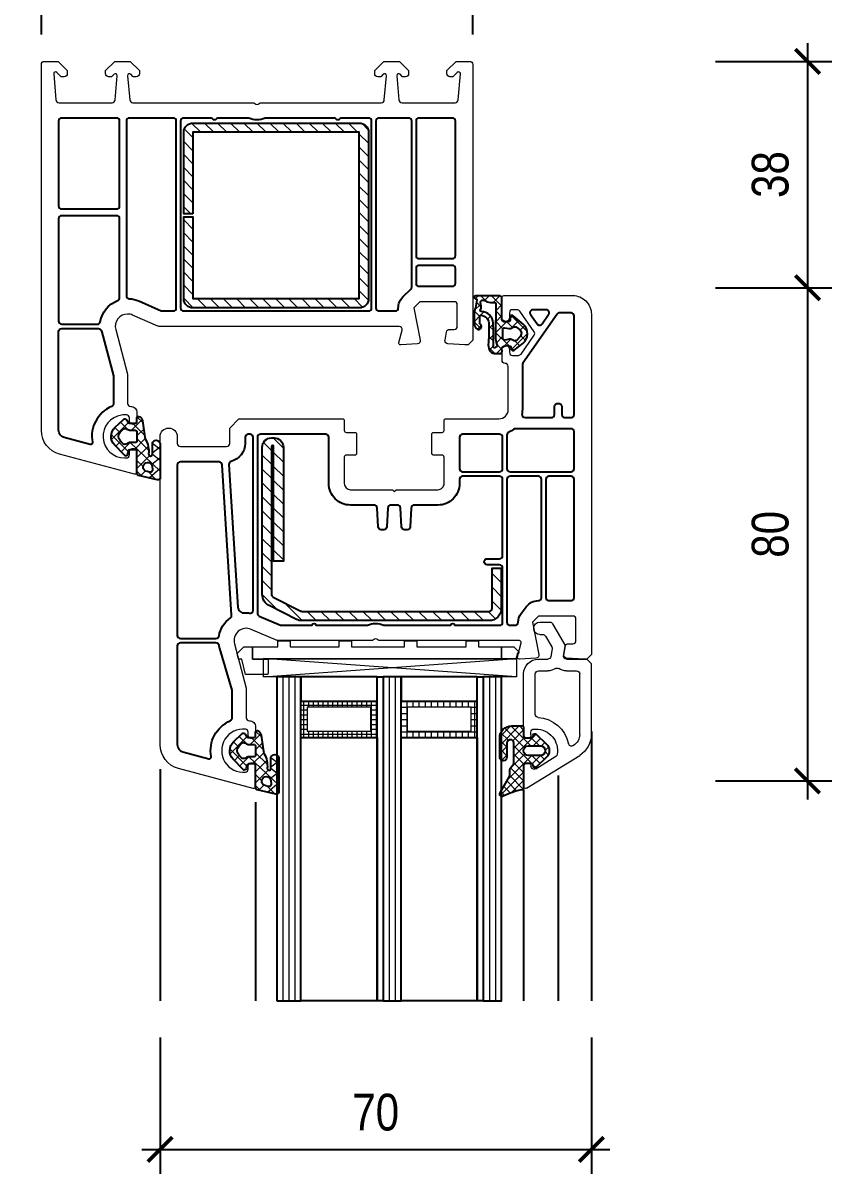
# Model space of a CAD drawing. Header units: millimetres. Extents: x 3514029 to 3516128, y -679430 to -676441.
# Drawn here: x 3514827 to 3515488, y -678045 to -677105 of the extents above; entities that cross this region are included whole.
import ezdxf

# ---------------------------------------------------------------- set-up
doc = ezdxf.new("R2010")
doc.units = ezdxf.units.MM
doc.header["$LTSCALE"] = 50
doc.header["$PDMODE"] = 65
doc.layers.get('0').update_dxf_attribs({"linetype": 'CONTINUOUS', "lineweight": 15})
doc.layers.get('DEFPOINTS').update_dxf_attribs({"linetype": 'CONTINUOUS'})
for name, color, linetype, lineweight in [('RAZMER', 4, 'CONTINUOUS', 13), ('VEKA_GLASS', 1, 'CONTINUOUS', 5), ('VEKA_GLASSDISTANCER', 5, 'CONTINUOUS', 5), ('VEKA_GLASSDISTANCER_INSIDE', 5, 'CONTINUOUS', 5), ('VEKA_GLASSINGBED', 1, 'CONTINUOUS', 5), ('VEKA_HATCH_ALU', 5, 'CONTINUOUS', 5), ('VEKA_HATCH_GASKET', 5, 'CONTINUOUS', 5), ('VEKA_HATCH_GLASS', 3, 'CONTINUOUS', 5), ('VEKA_HATCH_GLASSINGBED', 1, 'CONTINUOUS', 5), ('VEKA_HATCH_STEEL', 5, 'CONTINUOUS', 5), ('VEKA_PVC_ANCILLARY', 5, 'CONTINUOUS', 20), ('VEKA_PVC_INSIDE', 7, 'CONTINUOUS', 25), ('VEKA_PVC_OUTSIDE', 7, 'CONTINUOUS', 20), ('VEKA_STEEL', 5, 'CONTINUOUS', 25)]:
    doc.layers.add(name, color=color, linetype=linetype, lineweight=lineweight)
for name, color, linetype in [('VEKA_CONTOUR', 7, 'CONTINUOUS'), ('VEKA_G_S1', 3, 'CONTINUOUS'), ('VEKA_G_S2', 92, 'CONTINUOUS'), ('VEKA_G_S3', 71, 'CONTINUOUS'), ('VEKA_G_S4', 3, 'CONTINUOUS'), ('VEKA_G_S5', 92, 'CONTINUOUS'), ('VEKA_G_S6', 71, 'CONTINUOUS'), ('VEKA_G_S7', 3, 'CONTINUOUS'), ('VEKA_GASKET', 5, 'CONTINUOUS'), ('VEKA_GASKET_INSIDE', 5, 'CONTINUOUS')]:
    doc.layers.add(name, color=color, linetype=linetype)
doc.styles.get("Standard").update_dxf_attribs({"font": 'ARIALN.TTF'})
doc.dimstyles.new('uzel-1', dxfattribs={"dimtxt": 30, "dimasz": 20, "dimexe": 20, "dimexo": 30, "dimgap": 15, "dimtad": 1, "dimdec": 0, "dimdsep": 46, "dimtxsty": 'Standard', "dimblk": 'ARCHTICK', "dimcen": 0.15, "dimdle": 15, "dimclrd": 256, "dimclre": 256, "dimclrt": 256, "dimadec": 0, "dimazin": 0, "dimtfac": 1.25, "dimtdec": 0, "dimtix": 1, "dimtmove": 2, "dimatfit": 3, "dimldrblk": '$RECOVER_071216113902-0', "dimfxl": 1, "dimtolj": 1, "dimarcsym": 0})

# ---------------------------------------------------------------- blocks, each defined once
blk = doc.blocks.new('VEKA_INSERT_44_17434511698269', base_point=(3.84, 4.61))
at = {"layer": 'VEKA_GASKET', "color": 5, "linetype": 'Continuous'}
blk.add_lwpolyline([(9.1, 11.67), (6.08, 10.97, 0.349216), (5.84, 10.68), (5.84, 6.96, -0.414214), (5.64, 6.76), (4.7, 6.76, -0.36397), (4.4, 7.01), (4.31, 7.51, 0.614619), (3.8, 7.67), (2.2, 5.99, 0.415767), (2.27, 3.16), (3.66, 1.84, 0.484461), (4.13, 1.91), (4.36, 2.31, -0.267949), (4.62, 2.46), (5.64, 2.46, -0.414214), (5.84, 2.26), (5.84, 1.66, 0.598624), (6.31, 1.41, 0.214293), (6.75, 2.1), (7.12, 4.75, -0.093804), (7.24, 5.1, 0.154259), (7.73, 7.46, -0.443374), (8.03, 7.79), (8.04, 7.79, -0.414214), (8.34, 7.49), (8.34, 5.73, 0.8), (9.59, 5.73), (9.59, 11.47, 0.28384)], format="xyb", close=True, dxfattribs=at)
at = {"layer": 'VEKA_GASKET_INSIDE', "color": 5, "linetype": 'Continuous'}
for points in [[(8.32, 9.48), (8.38, 9.97, 0.520567), (7.89, 10.41), (7.48, 10.31, 2.050304)], [(5.54, 5.61), (4.81, 5.61, -0.162813), (4.21, 5.81, 0.38357), (3.54, 5.75), (3.11, 5.29, 0.394397), (3.11, 3.93), (3.54, 3.47, 0.38357), (4.21, 3.41, -0.162813), (4.81, 3.61), (5.54, 3.61, 0.414214), (5.84, 3.91), (5.84, 5.31, 0.414214)]]:
    blk.add_lwpolyline(points, format="xyb", close=True, dxfattribs=at)
at = {"layer": 'VEKA_HATCH_GASKET', "color": 5, "linetype": 'Continuous'}
for p, q in [((7.71, 10.37), (8.98, 11.64)), ((9.59, 9.84), (7.82, 11.37)), ((4.72, 5.61), (9.59, 10.23)), ((5.84, 10.27), (6.68, 11.11)), ((7.9, 7.75), (5.84, 9.81)), ((5.84, 8.5), (6.83, 9.49)), ((7.2, 10.22), (6.38, 11.04)), ((7.66, 6.22), (5.84, 8.04)), ((9.59, 8.08), (8.22, 9.2)), ((8.34, 7.47), (9.59, 8.47)), ((1.66, 4.32), (4.39, 7.05)), ((3.2, 5.38), (2.39, 6.19)), ((4.74, 5.61), (3.25, 7.1)), ((7.17, 4.95), (5.36, 6.76)), ((5.84, 4.97), (7.75, 6.87)), ((9.59, 6.31), (8.34, 7.31)), ((8.34, 5.7), (9.59, 6.7)), ((4.42, 2.39), (1.71, 5.11)), ((2.27, 3.16), (3.08, 3.97)), ((5.1, 2.46), (7.07, 4.43)), ((6.93, 3.42), (5.84, 4.5)), ((3.18, 2.3), (4.4, 3.52)), ((6.69, 1.89), (4.97, 3.61)), ((5.9, 1.49), (6.78, 2.37))]:
    blk.add_line(p, q, dxfattribs=at)
blk = doc.blocks.new('VEKA_INSERT_42_1743451171666', base_point=(7.88, -0.56))
at = {"layer": 'VEKA_HATCH_STEEL', "color": 5, "linetype": 'Continuous'}
for p, q in [((7.88, -2.12), (9.44, -0.56)), ((10.06, -2.06), (11.56, -0.56)), ((12.18, -2.06), (13.68, -0.56)), ((14.31, -2.06), (15.81, -0.56)), ((16.43, -2.06), (17.93, -0.56)), ((18.55, -2.06), (20.05, -0.56)), ((20.67, -2.06), (22.17, -0.56)), ((22.79, -2.06), (24.29, -0.56)), ((24.91, -2.06), (26.41, -0.56)), ((27.03, -2.06), (28.53, -0.56)), ((29.16, -2.06), (30.66, -0.56)), ((31.28, -2.06), (32.78, -0.56)), ((33.4, -2.06), (34.9, -0.56)), ((35.52, -2.06), (36.92, -0.66)), ((36.38, -3.31), (37.87, -1.83)), ((7.88, -4.24), (9.38, -2.74)), ((7.88, -6.36), (9.38, -4.86)), ((36.38, -5.44), (37.88, -3.94)), ((7.88, -8.48), (9.38, -6.98)), ((36.38, -7.56), (37.88, -6.06)), ((7.88, -10.6), (9.38, -9.1)), ((36.38, -9.68), (37.88, -8.18)), ((36.38, -11.8), (37.88, -10.3)), ((7.88, -12.72), (9.38, -11.22)), ((36.38, -13.92), (37.88, -12.42)), ((7.88, -14.84), (9.38, -13.34)), ((36.38, -16.04), (37.88, -14.54)), ((7.88, -16.96), (9.04, -15.81)), ((36.38, -18.16), (37.88, -16.66)), ((7.88, -19.09), (9.38, -17.59)), ((7.88, -21.21), (9.38, -19.71)), ((36.38, -20.28), (37.88, -18.78)), ((7.88, -23.33), (9.38, -21.83)), ((36.38, -22.41), (37.88, -20.91)), ((7.88, -25.45), (9.38, -23.95)), ((36.38, -24.53), (37.88, -23.03)), ((7.88, -27.57), (9.38, -26.07)), ((36.38, -26.65), (37.88, -25.15)), ((36.38, -28.77), (37.88, -27.27)), ((7.98, -29.59), (9.38, -28.19)), ((9.16, -30.54), (10.64, -29.06)), ((11.26, -30.56), (12.76, -29.06)), ((13.38, -30.56), (14.88, -29.06)), ((15.5, -30.56), (17, -29.06)), ((17.63, -30.56), (19.13, -29.06)), ((19.75, -30.56), (21.25, -29.06)), ((21.87, -30.56), (23.37, -29.06)), ((23.99, -30.56), (25.49, -29.06)), ((26.11, -30.56), (27.61, -29.06)), ((28.23, -30.56), (29.73, -29.06)), ((30.35, -30.56), (31.85, -29.06)), ((32.48, -30.56), (33.98, -29.06)), ((34.6, -30.56), (36.1, -29.06)), ((36.77, -30.51), (37.84, -29.44))]:
    blk.add_line(p, q, dxfattribs=at)
at = {"layer": 'VEKA_STEEL', "color": 5, "linetype": 'Continuous'}
blk.add_lwpolyline([(9.38, -15.81), (7.88, -15.81), (7.88, -29.06, 0.414214), (9.38, -30.56), (36.38, -30.56, 0.414214), (37.88, -29.06), (37.88, -2.06, 0.414214), (36.38, -0.56), (9.38, -0.56, 0.414214), (7.88, -2.06), (7.88, -15.31), (9.38, -15.31), (9.38, -2.06), (36.38, -2.06), (36.38, -29.06), (9.38, -29.06)], format="xyb", close=True, dxfattribs=at)
blk = doc.blocks.new('VEKA_INSERT_50_17434511633184', base_point=(58.46, -4.93))
at = {"layer": 'VEKA_GLASS', "color": 1, "linetype": 'Continuous'}
blk.add_lwpolyline([(-15.55, 3.08), (-13.01, 3.08), (-13.01, 5.38, 0.414214), (-13.21, 5.58), (-16.69, 5.58), (-17.27, 3.08), (-17.79, 3.08), (-18.01, 2.14), (-16.94, 1.08), (-15.55, 1.08)], format="xyb", close=True, dxfattribs=at)
for points in [[(24.85, 3.08), (15.05, 3.08), (-15.55, 3.08), (-15.55, 1.08), (-11.45, 1.08), (-11.45, 0.08), (-9.45, 0.08), (-9.45, 1.08), (-1.45, 1.08), (-1.45, 0.08), (0.55, 0.08), (0.55, 1.08), (9.15, 1.08), (9.15, 0.08), (11.15, 0.08), (11.15, 1.08), (19.15, 1.08), (19.15, 0.08), (21.15, 0.08), (21.15, 1.08), (24.85, 1.08)], [(27.2, 3.08), (24.85, 3.08), (24.85, 1.08), (26.87, 1.08), (27.67, 1.88), (27.67, 2.08), (27.47, 2.08)]]:
    blk.add_lwpolyline(points, close=True, dxfattribs=at)
blk = doc.blocks.new('VEKA_INSERT_46_17434511673794', base_point=(4.92, 4.9))
at = {"layer": 'VEKA_GASKET', "color": 5, "linetype": 'Continuous'}
blk.add_lwpolyline([(7.07, 7.2), (7.07, 10.57, -0.421459), (7.57, 11.06), (11.32, 11.06, -0.915822), (11.36, 10.56), (11.24, 10.54, 0.414214), (11.15, 10.42), (11.39, 9.11, -0.109181), (11.57, 7.97), (11.54, 6.45, -0.240287), (11.13, 5.67, -0.952191), (10.57, 6.38, 0.209608), (10.64, 6.52), (10.67, 7.76, 0.435995), (10.52, 7.91, 0.419523), (9.18, 6.41, 0.01654), (9.29, 3.11, -0.201914), (8.91, 2.01, -0.219491), (8.14, 1.68), (7.34, 1.69, -0.414216), (7.05, 2), (7.07, 2.55, 0.233347), (6.99, 2.71, 0.287272), (5.73, 2.86, 0.236632), (5.62, 2.72), (5.56, 2.43, -0.555031), (5.08, 2.25), (3.7, 3.32, -0.478264), (3.63, 6.43), (5.28, 7.82, -0.649453), (5.78, 7.58), (5.76, 7.08, 0.293021), (5.87, 6.9, 0.279112), (6.98, 6.99, 0.28667), (7.07, 7.2)], format="xyb", close=True, dxfattribs=at)
at = {"layer": 'VEKA_GASKET_INSIDE', "color": 5, "linetype": 'Continuous'}
for points in [[(8.05, 9.68), (8.11, 4.48, -0.086907), (7.9, 3.14, 0.678775), (8.45, 2.66, 0.416576), (8.52, 2.87, -0.108702), (8.45, 3.11, -0.016582), (8.51, 6.62, -0.390426), (10.44, 8.51, 0.388373), (10.59, 8.66), (10.47, 9.04, -0.121097), (10.53, 9.76, 0.624233), (10.03, 10.36, -0.096146), (8.94, 9.95), (8.36, 9.97, 0.413869), (8.05, 9.68)], [(4.18, 4.38), (4.6, 3.92, 0.381237), (5.26, 3.84, -0.153532), (5.86, 4.03), (6.6, 3.86, 0.414214), (6.91, 4.15), (6.94, 5.55, 0.414214), (6.65, 5.86), (5.91, 5.73, -0.243258), (5.31, 5.94, 0.383307), (4.65, 5.9), (4.21, 5.6, 0.209151), (3.93, 5, 0.210144)]]:
    blk.add_lwpolyline(points, format="xyb", close=True, dxfattribs=at)
at = {"layer": 'VEKA_HATCH_GASKET', "color": 5, "linetype": 'Continuous'}
for p, q in [((8.75, 11.06), (7.07, 9.37)), ((7.07, 9.63), (8.06, 8.63)), ((7.42, 11.04), (8.49, 9.97)), ((9.17, 11.06), (9.93, 10.3)), ((10.52, 11.06), (9.6, 10.14)), ((11.23, 10), (10.45, 9.22)), ((10.51, 9.71), (11.51, 8.72)), ((10.94, 11.06), (11.42, 10.58)), ((5.57, 7.87), (2.96, 5.26)), ((5.31, 7.84), (5.77, 7.39)), ((8.06, 8.6), (7.07, 7.61)), ((7.07, 7.86), (8.08, 6.84)), ((9.49, 8.26), (8.76, 7.53)), ((8.92, 7.77), (9.42, 7.27)), ((10, 8.46), (10.55, 7.91)), ((11.54, 8.54), (10.67, 7.68)), ((10.67, 7.79), (11.55, 6.91)), ((3.41, 6.21), (4.12, 5.5)), ((4.35, 7.03), (5.65, 5.74)), ((6.23, 6.77), (5.36, 5.9)), ((6.4, 6.76), (8.11, 5.05)), ((8.08, 6.86), (6.91, 5.68)), ((9.18, 6.19), (8.46, 5.47)), ((8.5, 6.43), (9.19, 5.74)), ((10.46, 6.23), (11.06, 5.63)), ((11.55, 6.78), (10.51, 5.75)), ((2.92, 4.93), (5.52, 2.33)), ((4.03, 4.57), (3.26, 3.8)), ((4.98, 3.75), (4.18, 2.95)), ((5.62, 4), (6.77, 2.85)), ((8.11, 5.11), (5.93, 2.93)), ((6.91, 4.48), (7.97, 3.42)), ((9.22, 4.46), (8.44, 3.68)), ((8.45, 4.71), (9.25, 3.91)), ((5.59, 2.59), (5.19, 2.2)), ((7.89, 3.13), (7.06, 2.3)), ((7.07, 2.55), (7.94, 1.68)), ((9.27, 2.74), (8.21, 1.68)), ((8.51, 2.88), (9.11, 2.28))]:
    blk.add_line(p, q, dxfattribs=at)
blk = doc.blocks.new('VEKA_INSERT_45_174345116812421', base_point=(3.84, 4.61))
at = {"layer": 'VEKA_GASKET', "color": 5, "linetype": 'Continuous'}
blk.add_lwpolyline([(9.1, 11.67), (6.08, 10.97, 0.349216), (5.84, 10.68), (5.84, 6.96, -0.414214), (5.64, 6.76), (4.7, 6.76, -0.36397), (4.4, 7.01), (4.31, 7.51, 0.614619), (3.8, 7.67), (2.2, 5.99, 0.415767), (2.27, 3.16), (3.66, 1.84, 0.484461), (4.13, 1.91), (4.36, 2.31, -0.267949), (4.62, 2.46), (5.64, 2.46, -0.414214), (5.84, 2.26), (5.84, 1.66, 0.598624), (6.31, 1.41, 0.214293), (6.75, 2.1), (7.12, 4.75, -0.093804), (7.24, 5.1, 0.154259), (7.73, 7.46, -0.443374), (8.03, 7.79), (8.04, 7.79, -0.414214), (8.34, 7.49), (8.34, 5.73, 0.8), (9.59, 5.73), (9.59, 11.47, 0.28384)], format="xyb", close=True, dxfattribs=at)
at = {"layer": 'VEKA_GASKET_INSIDE', "color": 5, "linetype": 'Continuous'}
for points in [[(8.32, 9.48), (8.38, 9.97, 0.520567), (7.89, 10.41), (7.48, 10.31, 2.050304)], [(5.54, 5.61), (4.81, 5.61, -0.162813), (4.21, 5.81, 0.38357), (3.54, 5.75), (3.11, 5.29, 0.394397), (3.11, 3.93), (3.54, 3.47, 0.38357), (4.21, 3.41, -0.162813), (4.81, 3.61), (5.54, 3.61, 0.414214), (5.84, 3.91), (5.84, 5.31, 0.414214)]]:
    blk.add_lwpolyline(points, format="xyb", close=True, dxfattribs=at)
at = {"layer": 'VEKA_HATCH_GASKET', "color": 5, "linetype": 'Continuous'}
for p, q in [((7.71, 10.37), (8.98, 11.64)), ((9.59, 9.84), (7.82, 11.37)), ((4.72, 5.61), (9.59, 10.23)), ((5.84, 10.27), (6.68, 11.11)), ((7.9, 7.75), (5.84, 9.81)), ((5.84, 8.5), (6.83, 9.49)), ((7.2, 10.22), (6.38, 11.04)), ((7.66, 6.22), (5.84, 8.04)), ((9.59, 8.08), (8.22, 9.2)), ((8.34, 7.47), (9.59, 8.47)), ((1.66, 4.32), (4.39, 7.05)), ((3.2, 5.38), (2.39, 6.19)), ((4.74, 5.61), (3.25, 7.1)), ((7.17, 4.95), (5.36, 6.76)), ((5.84, 4.97), (7.75, 6.87)), ((9.59, 6.31), (8.34, 7.31)), ((8.34, 5.7), (9.59, 6.7)), ((4.42, 2.39), (1.71, 5.11)), ((2.27, 3.16), (3.08, 3.97)), ((5.1, 2.46), (7.07, 4.43)), ((6.93, 3.42), (5.84, 4.5)), ((3.18, 2.3), (4.4, 3.52)), ((6.69, 1.89), (4.97, 3.61)), ((5.9, 1.49), (6.78, 2.37))]:
    blk.add_line(p, q, dxfattribs=at)
blk = doc.blocks.new('*X9')
at = {"layer": 'VEKA_HATCH_STEEL', "color": 5, "linetype": 'Continuous'}
for p, q in [((-6.54, 11.57), (-3.69, 14.42)), ((-2.92, 12.92), (-1.42, 14.42)), ((-0.66, 12.92), (0.84, 14.42)), ((1.6, 12.92), (3.1, 14.42)), ((3.87, 12.92), (5.37, 14.42)), ((6.13, 12.92), (7.63, 14.42)), ((8.39, 12.92), (9.89, 14.42)), ((10.65, 12.92), (12.15, 14.42)), ((12.92, 12.92), (14.42, 14.42)), ((15.18, 12.92), (16.68, 14.42)), ((17.44, 12.92), (18.94, 14.42)), ((19.7, 12.92), (21.2, 14.42)), ((21.97, 12.92), (23.47, 14.42)), ((24.23, 12.92), (25.73, 14.42)), ((26.49, 12.92), (27.68, 14.11)), ((-10.19, 10.18), (-7.71, 12.66)), ((27.11, 11.27), (28.58, 12.74)), ((-10.19, 7.91), (-8.69, 9.41)), ((27.11, 9.01), (28.61, 10.51)), ((27.11, 6.75), (28.61, 8.25)), ((-10.19, 5.65), (-8.69, 7.15)), ((28.54, 5.92), (28.61, 5.98)), ((-10.19, 3.39), (-8.69, 4.89)), ((-8.34, 2.97), (-6.76, 4.55)), ((-10.19, 1.12), (-8.69, 2.62)), ((-8.34, 0.71), (-6.76, 2.29)), ((-10.19, -1.14), (-8.69, 0.36)), ((-8.34, -1.56), (-6.76, 0.02)), ((-10.19, -3.4), (-8.69, -1.9)), ((-8.34, -3.82), (-6.76, -2.24)), ((-10.19, -5.66), (-8.69, -4.16)), ((-8.34, -6.08), (-6.76, -4.5)), ((-10.19, -7.93), (-8.69, -6.43)), ((-8.34, -8.34), (-6.76, -6.76)), ((-10.19, -10.19), (-8.69, -8.69)), ((-8.34, -10.61), (-6.76, -9.03)), ((-10.19, -12.45), (-8.69, -10.95)), ((-8.34, -12.87), (-6.76, -11.29)), ((-9.98, -14.5), (-8.69, -13.21)), ((-8.44, -15.23), (-6.76, -13.55))]:
    blk.add_line(p, q, dxfattribs=at)
blk = doc.blocks.new('VEKA_INSERT_43_174345117016543', base_point=(-10.19, 14.42))
at = {"layer": 'VEKA_STEEL', "linetype": 'Continuous'}
blk.add_lwpolyline([(26.61, 14.42), (-3.72, 14.42, 0.116434), (-4.61, 14.21), (-9.08, 11.97, 0.284079), (-10.19, 10.18), (-10.19, -13.73, 0.414214), (-8.69, -15.23), (-8.26, -15.23, 0.414214), (-6.76, -13.73), (-6.76, 4.77), (-8.34, 4.77), (-8.34, -13.82, -0.940252), (-8.69, -13.85), (-8.69, 10.05, -0.228035), (-8.41, 10.63), (-3.94, 12.86, -0.116434), (-3.72, 12.92), (26.61, 12.92, -0.414214), (27.11, 12.42), (27.11, 5.92), (28.61, 5.92), (28.61, 12.42, 0.414214)], format="xyb", close=True, dxfattribs=at)
at = {"layer": 'VEKA_HATCH_STEEL', "color": 5, "linetype": 'Continuous'}
blk.add_blockref('*X9', (0, 0), dxfattribs=at)
blk = doc.blocks.new('*X14')
at = {"layer": 'VEKA_HATCH_ALU', "color": 5, "linetype": 'Continuous'}
for p, q in [((156, 116), (156, 121.88)), ((157, 120.9), (157, 121.88)), ((158, 120.9), (158, 121.88)), ((159, 120.9), (159, 121.88)), ((160, 120.9), (160, 121.88)), ((161, 120.9), (161, 121.88)), ((162, 120.9), (162, 121.88)), ((163, 120.9), (163, 121.88)), ((164, 120.9), (164, 121.88)), ((165, 120.9), (165, 121.88)), ((166, 120.9), (166, 121.88)), ((167, 116), (167, 121.88)), ((155.11, 121), (167.46, 121)), ((155.11, 120), (156.09, 120)), ((166.48, 120), (167.46, 120)), ((155.11, 119), (156.09, 119)), ((155.11, 118), (156.09, 118)), ((166.48, 119), (167.46, 119)), ((166.48, 118), (167.46, 118)), ((155.11, 117), (156.09, 117)), ((155.11, 116), (167.46, 116)), ((157, 116), (157, 116.98)), ((158, 116), (158, 116.98)), ((159, 116), (159, 116.98)), ((160, 116), (160, 116.98)), ((161, 116), (161, 116.98)), ((162, 116), (162, 116.98)), ((163, 116), (163, 116.98)), ((164, 116), (164, 116.98)), ((165, 116), (165, 116.98)), ((166, 116), (166, 116.98)), ((166.48, 117), (167.46, 117))]:
    blk.add_line(p, q, dxfattribs=at)
blk = doc.blocks.new('VEKA_INSERT_51_174345116323918', base_point=(2.82, 4.83))
at = {"layer": 'VEKA_GASKET', "color": 5, "linetype": 'Continuous'}
blk.add_lwpolyline([(3.17, 7.36), (3.21, 7.15, 0.354119), (3.5, 6.92), (4.42, 6.92, 0.414214), (4.72, 7.21), (4.72, 10.89, -0.359988), (4.95, 11.18, 0.070245), (8.03, 12.23, -0.74373), (8.54, 11.69), (7.01, 9, 0.130222), (6.95, 8.76), (6.95, 8.08, -0.21525), (6.62, 7.35, 0.21525), (6.29, 6.62), (6.29, 3.62, 1), (7.43, 3.62), (7.43, 5.89, -1), (8.6, 5.89), (8.6, 2.74, -0.414214), (6.66, 0.8), (5.01, 0.8, -0.414214), (4.72, 1.1), (4.72, 2.45, 0.414214), (4.42, 2.74), (3.5, 2.74, 0.378969), (3.21, 2.51), (3.17, 2.3, -0.589514), (2.68, 2.15), (0.99, 3.78, -0.423654), (0.99, 5.87), (2.68, 7.51, -0.589514)], format="xyb", close=True, dxfattribs=at)
at = {"layer": 'VEKA_GASKET_INSIDE', "color": 5, "linetype": 'Continuous'}
blk.add_lwpolyline([(2, 5.61), (3.94, 5.61, -1), (3.94, 4.05), (2, 4.05, -1)], format="xyb", close=True, dxfattribs=at)
at = {"layer": 'VEKA_HATCH_GASKET', "color": 5, "linetype": 'Continuous'}
for p, q in [((4.72, 8.32), (8.52, 12.12)), ((4.72, 9.69), (6.67, 11.64)), ((7.44, 9.75), (5.82, 11.38)), ((7.94, 10.63), (6.85, 11.71)), ((8.44, 11.5), (7.81, 12.12)), ((3.38, 5.61), (7.33, 9.56)), ((6.83, 7.62), (4.72, 9.73)), ((6.96, 8.86), (4.77, 11.06)), ((3.22, 7.11), (2.76, 7.57)), ((4.5, 5.36), (6.89, 7.75)), ((6.3, 6.78), (4.72, 8.36)), ((1.98, 5.61), (1.36, 6.23)), ((2, 5.61), (3.35, 6.95)), ((3.36, 5.61), (2.05, 6.91)), ((2.67, 2.16), (6.29, 5.78)), ((6.29, 4.04), (3.4, 6.93)), ((6.29, 5.42), (4.66, 7.04)), ((7.43, 5.55), (8.29, 6.4)), ((8.6, 4.48), (7.43, 5.65)), ((8.6, 5.85), (7.98, 6.47)), ((0.66, 4.26), (1.22, 4.83)), ((1.24, 4.98), (0.71, 5.51)), ((2.75, 2.1), (0.73, 4.11)), ((1.28, 3.51), (1.84, 4.07)), ((1.97, 2.83), (3.19, 4.05)), ((3.47, 2.74), (2.16, 4.05)), ((6.78, 0.81), (3.54, 4.05)), ((4.58, 2.7), (6.29, 4.4)), ((7.79, 1.17), (4.58, 4.39)), ((5.43, 0.8), (8.6, 3.97)), ((7.43, 4.17), (8.6, 5.34)), ((8.6, 3.11), (7.43, 4.27)), ((4.72, 1.46), (6.46, 3.21)), ((6.81, 0.81), (8.59, 2.59)), ((8.41, 1.92), (7.19, 3.15)), ((5.41, 0.8), (4.72, 1.5))]:
    blk.add_line(p, q, dxfattribs=at)
blk = doc.blocks.new('PH_GRPBLK')
at = {"layer": 'DEFPOINTS', "color": 0, "linetype": 'Continuous'}
blk.add_point((0, 0), dxfattribs=at)
blk = doc.blocks.new('A$C652157B0')
at = {"layer": 'VEKA_PVC_ANCILLARY', "color": 7, "linetype": 'Continuous'}
for p, q in [((0, 26.7), (0, 23.05)), ((0.3, 27), (0.3, 27)), ((0.46, 26.96), (9.1, 21.61)), ((0.3, 22.88), (0, 23.05)), ((1.96, 23.79), (5.22, 21.77)), ((0.3, 18.82), (0, 18.65)), ((8.03, 20.04), (8.1, 19.99)), ((0, 18.65), (0, 8.4)), ((1.2, 18.3), (1.2, 17.85)), ((1.7, 17.35), (2, 17.35)), ((9.1, 18.21), (9.1, 8.4)), ((11, 18.21), (11, 6.75)), ((1.9, 14.96), (1.9, 8.4)), ((2.4, 7.9), (3.91, 7.9)), ((6.96, 7.9), (8.6, 7.9)), ((2.4, 6), (3.91, 6)), ((6.96, 6), (10.25, 6)), ((11, 6.75), (10.25, 6)), ((3.55, 2.25), (4.56, 4.01)), ((4.62, 4.35), (4.4, 5.59)), ((4.7, 0.25), (6.75, 3.8)), ((6.75, 3.8), (6.47, 5.41)), ((2.65, 2), (3.11, 2)), ((2.65, 0), (4.27, 0))]:
    blk.add_line(p, q, dxfattribs=at)
for centre, radius, start, end in [((0.3, 26.7), 0.3, 58.2608, 180), ((2, 20.85), 3.5, 124.8499, 124.8499), ((2, 20.85), 3.5, 124.8499, 124.8499), ((0.6, 23.4), 0.6, 240, 358.181), ((1.7, 23.37), 0.5, 58.2608, 178.181), ((2, 20.85), 3.5, 270, 9.5822), ((4.96, 21.35), 0.5, 9.5822, 58.2608), ((7, 18.21), 4, 0, 58.2608), ((0.6, 18.3), 0.6, 120, 120), ((0.6, 18.3), 0.6, 0, 120), ((2, 20.85), 5.4, 273.8874, 347.8782), ((7.77, 19.61), 0.5, 58.2608, 167.8782), ((7, 18.21), 2.1, 0, 58.2608), ((1.7, 17.85), 0.5, 180, 270), ((2, 17.85), 0.5, 270, 270), ((2.4, 14.96), 0.5, 93.8874, 180), ((2.4, 8.4), 2.4, 180, 270), ((2.4, 8.4), 0.5, 180, 270), ((3.91, 5.5), 2.4, 58.3169, 90), ((5.43, 7.97), 0.5, 238.3169, 301.6831), ((6.96, 5.5), 2.4, 90, 121.6831), ((8.6, 8.4), 0.5, 270, 0), ((3.91, 5.5), 0.5, 10, 90), ((6.96, 5.5), 0.5, 90, 190), ((4.13, 4.26), 0.5, 330, 10), ((2.65, 1), 1, 90, 270), ((3.11, 2.5), 0.5, 270, 330), ((4.27, 0.5), 0.5, 270, 330)]:
    blk.add_arc(centre, radius, start, end, dxfattribs=at)
blk.add_blockref('PH_GRPBLK', (8.6, 7.9), dxfattribs=at)
blk = doc.blocks.new('_ArchTick')
at = {"color": 0, "linetype": 'ByBlock', "const_width": 0.15}
blk.add_lwpolyline([(-0.5, -0.5), (0.5, 0.5)], dxfattribs=at)
blk = doc.blocks.new('*D16')
at = {"layer": 'DEFPOINTS', "color": 0, "linetype": 'Continuous', "ltscale": 0.002, "transparency": 16777216}
for p in [(3514842.3, -677015.99), (3514842.3, -677144.37), (3515194.6, -677144.37)]:
    blk.add_point(p, dxfattribs=at)
at = {"layer": 'RAZMER', "linetype": 'Continuous', "lineweight": -2, "ltscale": 0.002, "transparency": 16777216}
for p, q in [((3514842.3, -677114.37), (3514842.3, -676995.99)), ((3515194.6, -677114.37), (3515194.6, -676995.99)), ((3515209.6, -677015.99), (3514827.3, -677015.99))]:
    blk.add_line(p, q, dxfattribs=at)
at = {"layer": 'RAZMER', "linetype": 'Continuous', "lineweight": -2, "ltscale": 0.002, "transparency": 16777216, "xscale": 20, "yscale": 20, "zscale": 20, "rotation": 180}
blk.add_blockref('_ArchTick', (3514842.3, -677015.99), dxfattribs=at)
at = {"layer": 'RAZMER', "linetype": 'Continuous', "lineweight": -2, "ltscale": 0.002, "transparency": 16777216, "xscale": 20, "yscale": 20, "zscale": 20}
blk.add_blockref('_ArchTick', (3515194.6, -677015.99), dxfattribs=at)
at = {"layer": 'RAZMER', "linetype": 'Continuous', "ltscale": 0.002, "transparency": 16777216, "insert": (3515018.45, -676985.67), "char_height": 30, "attachment_point": 5}
blk.add_mtext('\\A1;70', dxfattribs=at)
blk = doc.blocks.new('$RECOVER_071216113902-0')
at = {"color": 0, "linetype": 'ByBlock'}
blk.add_line((-0.5, -0.5), (0.5, 0.5), dxfattribs=at)
blk = doc.blocks.new('*D18')
at = {"layer": 'DEFPOINTS', "color": 0, "linetype": 'Continuous', "ltscale": 0.002, "transparency": 16777216}
for p in [(3514939.25, -677903.49), (3515291.55, -677903.49), (3515291.55, -678024.89)]:
    blk.add_point(p, dxfattribs=at)
at = {"layer": 'RAZMER', "linetype": 'Continuous', "lineweight": -2, "ltscale": 0.002, "transparency": 16777216}
for p, q in [((3514939.25, -677933.49), (3514939.25, -678044.89)), ((3515291.55, -677933.49), (3515291.55, -678044.89)), ((3514924.25, -678024.89), (3515306.55, -678024.89))]:
    blk.add_line(p, q, dxfattribs=at)
at = {"layer": 'RAZMER', "linetype": 'Continuous', "lineweight": -2, "ltscale": 0.002, "transparency": 16777216, "xscale": 20, "yscale": 20, "zscale": 20, "rotation": 180}
blk.add_blockref('_ArchTick', (3514939.25, -678024.89), dxfattribs=at)
at = {"layer": 'RAZMER', "linetype": 'Continuous', "lineweight": -2, "ltscale": 0.002, "transparency": 16777216, "xscale": 20, "yscale": 20, "zscale": 20}
blk.add_blockref('_ArchTick', (3515291.55, -678024.89), dxfattribs=at)
at = {"layer": 'RAZMER', "linetype": 'Continuous', "ltscale": 0.002, "transparency": 16777216, "insert": (3515115.4, -677994.58), "char_height": 30, "attachment_point": 5}
blk.add_mtext('\\A1;70', dxfattribs=at)
blk = doc.blocks.new('*D25')
at = {"layer": 'DEFPOINTS', "color": 0, "linetype": 'Continuous', "ltscale": 0.002, "transparency": 16777216}
for p in [(3515362.92, -677136.24), (3515362.92, -677321.07), (3515468.08, -677321.07)]:
    blk.add_point(p, dxfattribs=at)
at = {"layer": 'RAZMER', "linetype": 'Continuous', "lineweight": -2, "ltscale": 0.002, "transparency": 16777216}
for p, q in [((3515468.08, -677121.24), (3515468.08, -677336.07)), ((3515392.92, -677136.24), (3515488.08, -677136.24)), ((3515392.92, -677321.07), (3515488.08, -677321.07))]:
    blk.add_line(p, q, dxfattribs=at)
at = {"layer": 'RAZMER', "linetype": 'Continuous', "lineweight": -2, "ltscale": 0.002, "transparency": 16777216, "xscale": 20, "yscale": 20, "zscale": 20}
for p, rotation in [((3515468.08, -677136.24), 90), ((3515468.08, -677321.07), 270)]:
    blk.add_blockref('_ArchTick', p, dxfattribs=dict(at, rotation=rotation))
at = {"layer": 'RAZMER', "linetype": 'Continuous', "ltscale": 0.002, "transparency": 16777216, "insert": (3515437.77, -677228.65), "char_height": 30, "attachment_point": 5, "rotation": 90}
blk.add_mtext('\\A1;38', dxfattribs=at)
blk = doc.blocks.new('*D26')
at = {"layer": 'DEFPOINTS', "color": 0, "linetype": 'Continuous', "ltscale": 0.002, "transparency": 16777216}
for p in [(3515362.92, -677321.07), (3515362.92, -677723.92), (3515468.08, -677723.92)]:
    blk.add_point(p, dxfattribs=at)
at = {"layer": 'RAZMER', "linetype": 'Continuous', "lineweight": -2, "ltscale": 0.002, "transparency": 16777216}
for p, q in [((3515468.08, -677306.07), (3515468.08, -677738.92)), ((3515392.92, -677321.07), (3515488.08, -677321.07)), ((3515392.92, -677723.92), (3515488.08, -677723.92))]:
    blk.add_line(p, q, dxfattribs=at)
at = {"layer": 'RAZMER', "linetype": 'Continuous', "lineweight": -2, "ltscale": 0.002, "transparency": 16777216, "xscale": 20, "yscale": 20, "zscale": 20}
for p, rotation in [((3515468.08, -677321.07), 90), ((3515468.08, -677723.92), 270)]:
    blk.add_blockref('_ArchTick', p, dxfattribs=dict(at, rotation=rotation))
at = {"layer": 'RAZMER', "linetype": 'Continuous', "ltscale": 0.002, "transparency": 16777216, "insert": (3515437.77, -677522.49), "char_height": 30, "attachment_point": 5, "rotation": 90}
blk.add_mtext('\\A1;80', dxfattribs=at)

msp = doc.modelspace()

# ---------------------------------------------------------------- linework, layer by layer
at = {"layer": 'VEKA_CONTOUR', "color": 1, "linetype": 'Continuous'}
for p, q in [((3515291.55, -677683.5), (3515291.55, -677903.49)), ((3514939.25, -677714.35), (3514939.25, -677903.49)), ((3515264.34, -677719.37), (3515264.34, -677903.49)), ((3515236.19, -677731.29), (3515236.19, -677903.49)), ((3515017.26, -677741.1), (3515017.26, -677903.49))]:
    msp.add_line(p, q, dxfattribs=at)
at = {"layer": 'VEKA_G_S1', "color": 3, "linetype": 'Continuous'}
msp.add_lwpolyline([(3515034.63, -677903.49), (3515054.36, -677903.49), (3515054.36, -677638.97), (3515034.63, -677638.97), (3515034.63, -677903.49)], close=True, dxfattribs=at)
at = {"layer": 'VEKA_G_S2', "color": 92, "linetype": 'Continuous'}
msp.add_lwpolyline([(3515054.36, -677903.49), (3515054.36, -677688.3), (3515116.45, -677688.3), (3515116.45, -677903.49)], close=True, dxfattribs=at)
at = {"layer": 'VEKA_G_S3', "color": 71, "linetype": 'Continuous'}
msp.add_lwpolyline([(3515121.38, -677903.49), (3515116.45, -677903.49), (3515116.45, -677638.97), (3515121.38, -677638.97), (3515121.38, -677903.49)], close=True, dxfattribs=at)
at = {"layer": 'VEKA_G_S4', "color": 3, "linetype": 'Continuous'}
msp.add_lwpolyline([(3515121.38, -677903.49), (3515136.18, -677903.49), (3515136.18, -677638.97), (3515121.38, -677638.97), (3515121.38, -677903.49)], close=True, dxfattribs=at)
at = {"layer": 'VEKA_G_S5', "color": 92, "linetype": 'Continuous'}
msp.add_lwpolyline([(3515136.18, -677903.49), (3515136.18, -677688.3), (3515198.36, -677688.3), (3515198.36, -677903.49)], close=True, dxfattribs=at)
at = {"layer": 'VEKA_G_S6', "color": 71, "linetype": 'Continuous'}
msp.add_lwpolyline([(3515203.29, -677903.49), (3515198.36, -677903.49), (3515198.36, -677638.97), (3515203.29, -677638.97), (3515203.29, -677903.49)], close=True, dxfattribs=at)
at = {"layer": 'VEKA_G_S7', "color": 3, "linetype": 'Continuous'}
msp.add_lwpolyline([(3515203.29, -677903.49), (3515218.09, -677903.49), (3515218.09, -677638.97), (3515203.29, -677638.97), (3515203.29, -677903.49)], close=True, dxfattribs=at)
at = {"layer": 'VEKA_GASKET', "color": 94, "linetype": 'Continuous'}
for points in [[(3515054.36, -677658.71), (3515116.45, -677658.71), (3515116.45, -677638.97), (3515054.36, -677638.97)], [(3515136.18, -677658.71), (3515198.36, -677658.71), (3515198.36, -677638.97), (3515136.18, -677638.97)]]:
    msp.add_lwpolyline(points, close=True, dxfattribs=at)
at = {"layer": 'VEKA_GLASSDISTANCER', "color": 5, "linetype": 'Continuous'}
for points in [[(3515054.36, -677688.3), (3515116.45, -677688.3), (3515116.45, -677658.71), (3515054.36, -677658.71), (3515054.36, -677688.3)], [(3515136.18, -677688.3), (3515198.36, -677688.3), (3515198.36, -677658.71), (3515136.18, -677658.71), (3515136.18, -677688.3)]]:
    msp.add_lwpolyline(points, close=True, dxfattribs=at)
at = {"layer": 'VEKA_GLASSDISTANCER_INSIDE', "color": 5, "linetype": 'Continuous'}
for points in [[(3515059.29, -677683.37), (3515111.52, -677683.37), (3515111.52, -677663.64), (3515059.29, -677663.64)], [(3515141.11, -677683.37), (3515193.43, -677683.37), (3515193.43, -677663.64), (3515141.11, -677663.64)]]:
    msp.add_lwpolyline(points, close=True, dxfattribs=at)
at = {"layer": 'VEKA_GLASSINGBED', "color": 1, "linetype": 'Continuous'}
msp.add_lwpolyline([(3515033.76, -677638.97), (3515023.69, -677638.97), (3515023.69, -677623.77), (3515230.44, -677623.77), (3515230.44, -677628.81), (3515230.44, -677638.97)], close=True, dxfattribs=at)
at = {"layer": 'VEKA_HATCH_ALU', "color": 5, "linetype": 'Continuous'}
for p, q in [((3515056.54, -677658.71), (3515056.54, -677688.3)), ((3515060.49, -677658.71), (3515060.49, -677663.64)), ((3515064.43, -677658.71), (3515064.43, -677663.64)), ((3515068.38, -677658.71), (3515068.38, -677663.64)), ((3515072.32, -677658.71), (3515072.32, -677663.64)), ((3515076.27, -677658.71), (3515076.27, -677663.64)), ((3515080.22, -677658.71), (3515080.22, -677663.64)), ((3515084.16, -677658.71), (3515084.16, -677663.64)), ((3515088.11, -677658.71), (3515088.11, -677663.64)), ((3515092.05, -677658.71), (3515092.05, -677663.64)), ((3515096, -677658.71), (3515096, -677663.64)), ((3515099.94, -677658.71), (3515099.94, -677663.64)), ((3515103.89, -677658.71), (3515103.89, -677663.64)), ((3515107.84, -677658.71), (3515107.84, -677663.64)), ((3515111.78, -677658.71), (3515111.78, -677688.3)), ((3515115.73, -677658.71), (3515115.73, -677688.3)), ((3515116.45, -677662.26), (3515054.36, -677662.26)), ((3515059.29, -677666.21), (3515054.36, -677666.21)), ((3515116.45, -677666.21), (3515111.52, -677666.21)), ((3515059.29, -677670.15), (3515054.36, -677670.15)), ((3515059.29, -677674.1), (3515054.36, -677674.1)), ((3515116.45, -677670.15), (3515111.52, -677670.15)), ((3515116.45, -677674.1), (3515111.52, -677674.1)), ((3515059.29, -677678.05), (3515054.36, -677678.05)), ((3515059.29, -677681.99), (3515054.36, -677681.99)), ((3515116.45, -677685.94), (3515054.36, -677685.94)), ((3515060.49, -677683.37), (3515060.49, -677688.3)), ((3515064.43, -677683.37), (3515064.43, -677688.3)), ((3515068.38, -677683.37), (3515068.38, -677688.3)), ((3515072.32, -677683.37), (3515072.32, -677688.3)), ((3515076.27, -677683.37), (3515076.27, -677688.3)), ((3515080.22, -677683.37), (3515080.22, -677688.3)), ((3515084.16, -677683.37), (3515084.16, -677688.3)), ((3515088.11, -677683.37), (3515088.11, -677688.3)), ((3515092.05, -677683.37), (3515092.05, -677688.3)), ((3515096, -677683.37), (3515096, -677688.3)), ((3515099.94, -677683.37), (3515099.94, -677688.3)), ((3515103.89, -677683.37), (3515103.89, -677688.3)), ((3515107.84, -677683.37), (3515107.84, -677688.3)), ((3515116.45, -677678.05), (3515111.52, -677678.05)), ((3515116.45, -677681.99), (3515111.52, -677681.99))]:
    msp.add_line(p, q, dxfattribs=at)
at = {"layer": 'VEKA_HATCH_GLASS', "color": 3, "linetype": 'Continuous'}
for p, q in [((3515039.56, -677638.97), (3515039.56, -677903.49)), ((3515044.49, -677638.97), (3515044.49, -677903.49)), ((3515049.42, -677638.97), (3515049.42, -677903.49)), ((3515126.32, -677638.97), (3515126.32, -677903.49)), ((3515131.25, -677638.97), (3515131.25, -677903.49)), ((3515208.22, -677638.97), (3515208.22, -677903.49)), ((3515213.15, -677638.97), (3515213.15, -677903.49))]:
    msp.add_line(p, q, dxfattribs=at)
at = {"layer": 'VEKA_HATCH_GLASSINGBED', "color": 1, "linetype": 'Continuous'}
for p, q in [((3515023.69, -677638.97), (3515230.44, -677623.77)), ((3515230.44, -677638.97), (3515023.69, -677623.77))]:
    msp.add_line(p, q, dxfattribs=at)
at = {"layer": 'VEKA_PVC_INSIDE', "linetype": 'Continuous'}
for points in [[(3514906.22, -677254.21), (3514906.22, -677185.06, 0.414214), (3514903.7, -677182.54), (3514858.91, -677182.54, 0.414214), (3514856.39, -677185.06), (3514856.39, -677254.21, 0.414214), (3514858.91, -677256.73), (3514903.7, -677256.73, 0.414214)], [(3514952.52, -677337.56), (3514952.52, -677185.06, 0.414214), (3514950, -677182.54), (3514914.27, -677182.54, 0.414214), (3514911.76, -677185.06), (3514911.76, -677327.54, 0.396737), (3514914.12, -677330.05, -0.088097), (3514921.82, -677331.9), (3514940.07, -677339.86, 0.103244), (3514941.08, -677340.07), (3514950, -677340.07, 0.414214)], [(3515109.55, -677340.07, 0.414214), (3515112.06, -677337.56), (3515112.06, -677185.06, 0.414214), (3515109.55, -677182.54), (3515087, -677182.54, 0.267949), (3515085.69, -677183.3, -0.57735), (3515083.08, -677183.3, 0.267949), (3515081.77, -677182.54), (3515025.03, -677182.54, -0.229416), (3515011.87, -677182.54), (3514986.34, -677182.54, 0.267949), (3514985.03, -677183.3, -0.57735), (3514982.42, -677183.3, 0.267949), (3514981.11, -677182.54), (3514958.56, -677182.54, 0.414214), (3514956.04, -677185.06), (3514956.04, -677337.56, 0.414214), (3514958.56, -677340.07)], [(3515118.1, -677340.07), (3515131.33, -677340.07, 0.414214), (3515133.84, -677337.56, -0.198912), (3515137.53, -677328.66), (3515144.04, -677322.15, 0.198912), (3515144.78, -677320.37), (3515144.78, -677185.06, 0.414214), (3515142.26, -677182.54), (3515118.1, -677182.54, 0.414214), (3515115.59, -677185.06), (3515115.59, -677337.56, 0.414214)], [(3515150.82, -677297.29), (3515177.99, -677297.29, 0.414214), (3515180.51, -677294.78), (3515180.51, -677185.06, 0.414214), (3515177.99, -677182.54), (3515150.82, -677182.54, 0.414214), (3515148.3, -677185.06), (3515148.3, -677294.78, 0.414214)], [(3514906.22, -677329.18), (3514906.22, -677264.78, 0.414214), (3514903.7, -677262.26), (3514858.91, -677262.26, 0.414214), (3514856.39, -677264.78), (3514856.39, -677348.38, 0.414214), (3514858.91, -677350.89), (3514887.96, -677350.89, 0.365019), (3514890.44, -677348.81, -0.263801), (3514904.61, -677331.53, 0.310029)], [(3515150.82, -677319.94), (3515177.99, -677319.94, 0.414214), (3515180.51, -677317.43), (3515180.51, -677305.35, 0.414214), (3515177.99, -677302.83), (3515150.82, -677302.83, 0.414214), (3515148.3, -677305.35), (3515148.3, -677317.43, 0.414214)], [(3515251.29, -677350.67), (3515256.64, -677343.02, 0.606815), (3515254.58, -677339.06), (3515243.87, -677339.06, 0.606815), (3515241.81, -677343.02), (3515247.16, -677350.67, 0.520567)], [(3515274.95, -677427.14, 0.414214), (3515277.46, -677424.62), (3515277.46, -677344.1, 0.414214), (3515274.95, -677341.58), (3515265.72, -677341.58, 0.244698), (3515263.66, -677342.65), (3515235.64, -677382.67, 0.153915), (3515235.19, -677384.11), (3515235.19, -677420.6, -0.034279), (3515235, -677423.35, -0.010417), (3515234.87, -677424.17, 0.467585), (3515237.34, -677427.14), (3515258.84, -677427.14, 0.414214), (3515261.36, -677424.62), (3515261.36, -677418.08, -0.474498), (3515264.38, -677415.61, -0.474498), (3515267.4, -677418.08), (3515267.4, -677424.62, 0.414214), (3515269.91, -677427.14)], [(3514901.19, -677393.07), (3514901.19, -677415.69, -0.29924), (3514899.67, -677418, 0.349877), (3514884.02, -677447.35, -0.551448), (3514882.14, -677449.09), (3514860.87, -677443.39, -0.339454), (3514856.39, -677437.55), (3514856.39, -677356.93, -0.414214), (3514858.91, -677354.42), (3514888.9, -677354.42, -0.339454), (3514891.33, -677356.28)], [(3515015.25, -677443.24, 0.414214), (3515012.73, -677440.73), (3515011.22, -677440.73, 0.414214), (3515008.71, -677443.24), (3515008.71, -677448.28, -0.341783), (3514997.39, -677462.89, 0.359443), (3514995.51, -677465.49), (3515002.85, -677582.02, 0.415227), (3515008.21, -677586.73, -0.046699), (3515012.43, -677586.84, 0.449901), (3515015.25, -677584.35)], [(3515219.08, -677549.94, 0.414214), (3515216.56, -677547.42), (3515206.5, -677547.42, -0.414214), (3515203.98, -677544.91, -0.414214), (3515206.5, -677542.39), (3515216.56, -677542.39, 0.414214), (3515219.08, -677539.87), (3515219.08, -677477.47, 0.414214), (3515216.56, -677474.95), (3515186.37, -677474.95, 0.414214), (3515183.85, -677477.47), (3515183.85, -677480.99, -0.414214), (3515166.24, -677498.61), (3515146.98, -677498.61, 0.39896), (3515144.47, -677500.99), (3515143.66, -677516.35, -0.39896), (3515141.15, -677518.74), (3515138.98, -677518.74, -0.39896), (3515136.47, -677516.35), (3515135.66, -677500.99, 0.39896), (3515133.15, -677498.61), (3515127.86, -677498.61, 0.39896), (3515125.34, -677500.99), (3515124.54, -677516.35, -0.39896), (3515122.03, -677518.74), (3515119.85, -677518.74, -0.39896), (3515117.34, -677516.35), (3515116.54, -677500.99, 0.39896), (3515114.02, -677498.61), (3515094.77, -677498.61, -0.414214), (3515077.15, -677480.99), (3515077.15, -677443.24, 0.414214), (3515074.64, -677440.73), (3515021.29, -677440.73, 0.414214), (3515018.77, -677443.24), (3515018.77, -677586.92, 0.298217), (3515020.28, -677589.23), (3515037.5, -677596.75), (3515063.57, -677596.75, -1), (3515066.58, -677596.75), (3515108.82, -677596.75, -0.229416), (3515121.98, -677596.75), (3515176.8, -677596.75, -1), (3515179.82, -677596.75), (3515216.56, -677596.75, 0.414214), (3515219.08, -677594.23)], [(3515219.08, -677468.91), (3515219.08, -677443.24, 0.414214), (3515216.56, -677440.73), (3515186.37, -677440.73, 0.414214), (3515183.85, -677443.24), (3515183.85, -677468.91, 0.414214), (3515186.37, -677471.43), (3515216.56, -677471.43, 0.414214)], [(3515274.95, -677471.43, 0.414214), (3515277.46, -677468.91), (3515277.46, -677438.71, 0.414214), (3515274.95, -677436.2), (3515229.65, -677436.2, 0.162278), (3515228.14, -677436.7, -0.058061), (3515224.11, -677439.05, 0.298217), (3515222.6, -677441.35), (3515222.6, -677468.91, 0.414214), (3515225.12, -677471.43)], [(3514997.72, -677588.61), (3514989.98, -677465.73, 0.395906), (3514987.47, -677463.38), (3514955.86, -677463.38, 0.414214), (3514953.35, -677465.89), (3514953.35, -677605.05, 0.414214), (3514955.86, -677607.57), (3514984.92, -677607.57, 0.365019), (3514987.4, -677605.48, -0.199003), (3514996.66, -677590.82, 0.260537)], [(3515250.79, -677574.1), (3515250.79, -677477.47, 0.414214), (3515248.27, -677474.95), (3515225.12, -677474.95, 0.414214), (3515222.6, -677477.47), (3515222.6, -677594.23, 0.414214), (3515225.12, -677596.75), (3515229.29, -677596.75, 0.414214), (3515231.8, -677594.23, -0.162278), (3515234.12, -677587.28), (3515238.35, -677581.65, -0.233621), (3515248.29, -677576.62, 0.411499)], [(3515277.46, -677574.1), (3515277.46, -677477.47, 0.414214), (3515274.95, -677474.95), (3515256.83, -677474.95, 0.414214), (3515254.31, -677477.47), (3515254.31, -677574.1, 0.414214), (3515256.83, -677576.61), (3515274.95, -677576.61, 0.414214)], [(3514988.01, -677615.81, -0.029868), (3514987.4, -677613.18, 0.365019), (3514984.92, -677611.09), (3514955.86, -677611.09, 0.414214), (3514953.35, -677613.61), (3514953.35, -677694.23, 0.339454), (3514957.82, -677700.06), (3514979.09, -677705.76, 0.551448), (3514980.97, -677704.03, -0.349877), (3514996.62, -677674.68, 0.29924), (3514998.14, -677672.37), (3514998.14, -677649.71)]]:
    msp.add_lwpolyline(points, format="xyb", close=True, dxfattribs=at)
at = {"layer": 'VEKA_PVC_OUTSIDE', "linetype": 'Continuous'}
for points in [[(3515151.77, -677363.83, -0.454146), (3515149.47, -677366.84), (3515135.82, -677367.75, -0.51393), (3515134.26, -677365.85), (3515136.95, -677355.82, 0.493145), (3515134.52, -677352.66), (3514938.45, -677352.66, -0.103244), (3514937.44, -677352.45), (3514916.79, -677343.43, 0.103244), (3514912.76, -677342.59, 0.493145), (3514903.04, -677355.26), (3514912.76, -677391.55), (3514912.76, -677415.57, 0.414214), (3514915.28, -677418.08, -0.414214), (3514920.31, -677423.12), (3514920.31, -677431.4), (3514918.8, -677432.27, -0.57735), (3514914.27, -677429.66), (3514914.27, -677427.39, 0.414214), (3514911.76, -677424.88), (3514910.25, -677424.88, 0.036671), (3514907.67, -677425.07, 0.929252), (3514910.25, -677460.11), (3514911.76, -677460.11, 0.414214), (3514914.27, -677457.59), (3514914.27, -677455.33, -0.57735), (3514918.8, -677452.71), (3514920.31, -677453.58), (3514920.31, -677471.93, -0.493145), (3514918.41, -677473.39), (3514857.22, -677457, -0.339454), (3514842.3, -677437.55), (3514842.3, -677138.76, -0.414214), (3514844.82, -677136.24), (3514854.42, -677136.24), (3514855.89, -677136.24), (3514863.44, -677143.79), (3514863.44, -677146.31, -0.414214), (3514860.92, -677148.82), (3514858.92, -677148.82, -0.198912), (3514858.21, -677148.53), (3514854.94, -677145.26, 0.700208), (3514852.37, -677146.46), (3514854.23, -677167.66, 0.388879), (3514856.74, -677169.96), (3514899.99, -677169.96, 0.388879), (3514902.5, -677167.66), (3514904.22, -677147.95, 0.700208), (3514901.65, -677146.75), (3514899.87, -677148.53, -0.198912), (3514899.16, -677148.82), (3514897.16, -677148.82, -0.414214), (3514894.64, -677146.31), (3514894.64, -677143.79), (3514902.19, -677136.24), (3514914.77, -677136.24), (3514922.32, -677143.79), (3514922.32, -677146.31, -0.414214), (3514919.81, -677148.82), (3514917.81, -677148.82, -0.198912), (3514917.1, -677148.53), (3514915.32, -677146.75, 0.700208), (3514912.75, -677147.95), (3514914.47, -677167.66, 0.388879), (3514916.98, -677169.96), (3515014.86, -677169.96, -0.201513), (3515016.65, -677170.72, 0.420084), (3515020.25, -677170.72, -0.201513), (3515022.05, -677169.96), (3515119.93, -677169.96, 0.388879), (3515122.43, -677167.66), (3515124.16, -677147.95, 0.700208), (3515121.59, -677146.75), (3515119.81, -677148.53, -0.198912), (3515119.09, -677148.82), (3515117.1, -677148.82, -0.414214), (3515114.58, -677146.31), (3515114.58, -677143.79), (3515122.13, -677136.24), (3515134.71, -677136.24), (3515142.26, -677143.79), (3515142.26, -677146.31, -0.414214), (3515139.74, -677148.82), (3515137.75, -677148.82, -0.198912), (3515137.03, -677148.53), (3515135.25, -677146.75, 0.700208), (3515132.68, -677147.95), (3515134.41, -677167.66, 0.388879), (3515136.91, -677169.96), (3515180.17, -677169.96, 0.388879), (3515182.68, -677167.66), (3515184.53, -677146.46, 0.700208), (3515181.96, -677145.26), (3515178.69, -677148.53, -0.198912), (3515177.98, -677148.82), (3515175.98, -677148.82, -0.414214), (3515173.46, -677146.31), (3515173.46, -677143.79), (3515181.01, -677136.24), (3515182.49, -677136.24), (3515192.09, -677136.24, -0.414214), (3515194.6, -677138.76), (3515194.6, -677363.98), (3515190.83, -677367.75), (3515188.31, -677367.75), (3515174.3, -677366.82, -0.394919), (3515171.95, -677364.31, -0.043661), (3515171.99, -677363.88), (3515173.16, -677357.25, -0.36397), (3515175.64, -677355.17), (3515179.5, -677355.17, 0.414214), (3515182.02, -677352.66), (3515182.02, -677335.04, 0.414214), (3515179.5, -677332.52), (3515151.46, -677332.52), (3515146.43, -677337.56)], [(3515291.55, -677620.65), (3515287.78, -677624.43), (3515285.26, -677624.43), (3515271.26, -677623.5, -0.446275), (3515268.94, -677620.55), (3515270.11, -677613.92, -0.36397), (3515272.59, -677611.84), (3515276.46, -677611.84, 0.414214), (3515278.97, -677609.33), (3515278.97, -677591.71, 0.414214), (3515276.46, -677589.2), (3515248.41, -677589.2), (3515243.38, -677594.23), (3515248.72, -677620.5, -0.454146), (3515246.42, -677623.52), (3515232.77, -677624.42, -0.51393), (3515231.21, -677622.53), (3515234.24, -677611.23, 0.493145), (3515232.78, -677609.33), (3515119, -677609.33, -0.201513), (3515117.2, -677608.57, 0.420084), (3515113.61, -677608.57, -0.201513), (3515111.81, -677609.33), (3515034.88, -677609.33), (3515013.74, -677600.1, 0.628383), (3514999.99, -677611.93), (3515009.71, -677648.22), (3515009.71, -677672.24, 0.414214), (3515012.23, -677674.76, -0.414214), (3515017.26, -677679.79), (3515017.26, -677688.07), (3515015.75, -677688.95, -0.57735), (3515011.22, -677686.33), (3515011.22, -677684.14, 0.38517), (3515008.96, -677681.64, 1.105542), (3515008.96, -677716.69, 0.38517), (3515011.22, -677714.19), (3515011.22, -677712, -0.57735), (3515015.75, -677709.38), (3515017.26, -677710.26), (3515017.26, -677728.61, -0.493145), (3515015.36, -677730.07), (3514954.17, -677713.67, -0.339454), (3514939.25, -677694.23), (3514939.25, -677442.74, -1), (3514953.35, -677442.74), (3514953.35, -677448.28, 0.414214), (3514955.86, -677450.79), (3514993.61, -677450.79, 0.414214), (3514996.12, -677448.28), (3514996.12, -677435.69), (3515003.67, -677428.15), (3515088.23, -677428.15, -0.414214), (3515089.74, -677429.65), (3515089.74, -677437.71, 0.414214), (3515091.25, -677439.22), (3515098.29, -677439.22, -0.414214), (3515099.8, -677440.73), (3515099.8, -677456.33, -0.414214), (3515098.29, -677457.84), (3515091.25, -677457.84, 0.414214), (3515089.74, -677459.35), (3515089.74, -677480.99, 0.414214), (3515094.77, -677486.02), (3515128.99, -677486.02), (3515130.5, -677487.53), (3515132.01, -677486.02), (3515166.24, -677486.02, 0.414214), (3515171.27, -677480.99), (3515171.27, -677459.35, 0.414214), (3515169.76, -677457.84), (3515162.71, -677457.84, -0.414214), (3515161.2, -677456.33), (3515161.2, -677440.73, -0.414214), (3515162.71, -677439.22), (3515169.76, -677439.22, 0.414214), (3515171.27, -677437.71), (3515171.27, -677429.65, -0.414214), (3515172.78, -677428.15), (3515216.06, -677428.15, 0.414214), (3515223.61, -677420.6), (3515223.61, -677385.37, 0.414214), (3515221.09, -677382.85, -0.414214), (3515218.58, -677380.33), (3515218.58, -677369.53), (3515220.09, -677368.66, -0.57735), (3515224.62, -677371.27), (3515224.62, -677373.79, 0.414214), (3515227.13, -677376.31), (3515232.03, -677376.31, 0.244698), (3515234.09, -677375.23), (3515244.84, -677359.88, 0.315299), (3515244.84, -677357), (3515233.03, -677340.14, 0.244698), (3515230.97, -677339.06), (3515227.13, -677339.06, 0.414214), (3515224.62, -677341.58), (3515224.62, -677345.61, -0.57735), (3515220.09, -677348.22), (3515218.58, -677347.35), (3515218.58, -677329, -0.414214), (3515220.09, -677327.49), (3515276.46, -677327.49, -0.414214), (3515291.55, -677342.59)]]:
    msp.add_lwpolyline(points, format="xyb", close=True, dxfattribs=at)

# ---------------------------------------------------------------- block references
at = {"color": 7, "linetype": 'Continuous', "yscale": 5.032869703135797, "zscale": 5.032869703135797, "rotation": 180.0000000018254}
for name, p, xscale in [('VEKA_INSERT_42_1743451171666', (3514958.56, -677337.56), -5.032869703135797), ('VEKA_INSERT_44_17434511698269', (3514910.31, -677442.53), -5.032869703135797), ('VEKA_INSERT_43_174345117016543', (3515022.7, -677593), -5.032869703135797), ('VEKA_INSERT_50_17434511633184', (3515387.18, -677584.16), -5.032869703135797), ('VEKA_INSERT_45_174345116812421', (3515007.21, -677699.17), -5.032869703135797), ('VEKA_INSERT_51_174345116323918', (3515245.75, -677699.17), 5.032869703135797)]:
    msp.add_blockref(name, p, dxfattribs=dict(at, xscale=xscale))
at = {"color": 7, "linetype": 'Continuous', "xscale": -5.032869703135797, "yscale": 5.032869703135797, "zscale": 5.032869703135797}
msp.add_blockref('VEKA_INSERT_46_17434511673794', (3515229.36, -677358.67), dxfattribs=at)
at = {"linetype": 'Continuous', "extrusion": (0, 0, -1), "xscale": 5.032869703135797, "yscale": 5.032869703135797, "zscale": -5.032869703135797, "rotation": 179.9999999981746}
msp.add_blockref('A$C652157B0', (-3515236.19, -677594.23), dxfattribs=at)
at = {"layer": 'VEKA_HATCH_ALU', "color": 5, "linetype": 'Continuous', "extrusion": (0, 0, -1), "xscale": 5.032869703135797, "yscale": 5.032869703135797, "zscale": -5.032869703135797, "rotation": 179.9999999981746}
msp.add_blockref('*X14', (-3514355.55, -677074.9), dxfattribs=at)

# ---------------------------------------------------------------- dimensions: what is measured, and where the dimension line sits
at = {"layer": 'RAZMER', "linetype": 'Continuous', "ltscale": 0.002}
for base, p1, p2, picture, middle in [((3514842.3, -677015.99), (3515194.6, -677144.37), (3514842.3, -677144.37), '*D16', (3515018.45, -676985.67)), ((3515291.55, -678024.89), (3514939.25, -677903.49), (3515291.55, -677903.49), '*D18', (3515115.4, -677994.58))]:
    dim = msp.add_linear_dim(base=base, p1=p1, p2=p2, text='70', dimstyle='uzel-1', dxfattribs=at)
    dim.commit()
    dim.dimension.update_dxf_attribs({"geometry": picture, "text_midpoint": middle})
for base, p1, p2, text, picture, middle in [((3515468.08, -677321.07), (3515362.92, -677136.24), (3515362.92, -677321.07), '38', '*D25', (3515437.77, -677228.65)), ((3515468.08, -677723.92), (3515362.92, -677321.07), (3515362.92, -677723.92), '80', '*D26', (3515437.77, -677522.49))]:
    dim = msp.add_linear_dim(base=base, p1=p1, p2=p2, angle=270, text=text, dimstyle='uzel-1', dxfattribs=at)
    dim.commit()
    dim.dimension.update_dxf_attribs({"geometry": picture, "text_midpoint": middle})

doc.saveas('drawing.dxf')
